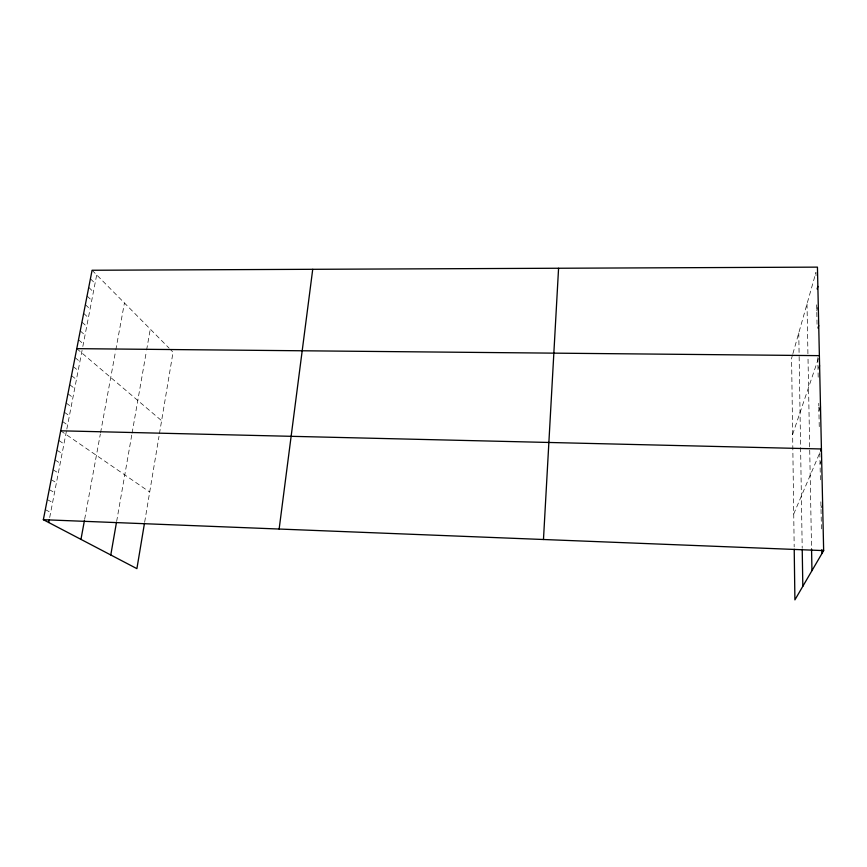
<?xml version="1.0" encoding="UTF-8"?>
<svg xmlns="http://www.w3.org/2000/svg" width="867" height="867" viewBox="0 0 867 867"><rect width="100%" height="100%" fill="white"/><g stroke="black" fill="none" stroke-linecap="round" stroke-linejoin="round"><path stroke-width="0.65" stroke-dasharray="4.33 3.25" d="M144.681 522.053L159.008 436.307M159.441 433.695L173.053 352.165L170.712 349.791M116.633 521.5L131.871 434.345M132.077 433.164L146.176 352.576M146.631 349.954L150.273 329.124M84.673 519.192L100.344 434.02M100.572 432.774L115.365 352.295M115.81 349.91L124.436 302.984M49.69 517.512L66.586 430.357M66.835 429.035L82.593 347.721M82.831 346.453L96.692 274.915M792.568 354.809L791.593 358.266L794.183 546.904M792.904 353.638L815.945 272.411L816.075 278.372M816.768 310.874L817.917 307.146M792.633 434.4L818.99 356.781M818.914 411.023L819.705 408.942M793.728 513.99L820.615 450.873M820.041 463.682L821.667 459.987M820.995 508.019L822.642 504.724M45.322 509.601L50.665 512.495M47.284 499.565L52.594 502.535M49.235 489.573L54.513 492.629M51.175 479.646L56.42 482.778M53.104 469.773L58.327 472.981M55.022 459.954L60.213 463.238M56.929 450.19L62.088 453.539M58.826 440.469L63.952 443.904M60.723 430.812L149.698 492.033M62.543 421.492L67.604 425.068M64.353 412.215L69.393 415.857M66.152 402.992L71.159 406.699M67.951 393.813L72.926 397.595M69.728 384.688L74.681 388.535M71.506 375.606L76.426 379.518M73.272 366.578L78.171 370.556M75.028 357.583L79.894 361.637M76.773 348.653L161.609 420.701M78.507 339.756L83.319 343.928M80.241 330.912L85.02 335.15M81.953 322.112L86.722 326.415M83.666 313.355L88.401 317.723M85.367 304.653L90.081 309.075M87.058 295.983L91.75 300.47M88.748 287.367L93.408 291.908M90.428 278.784L95.056 283.39M92.086 270.255L169.141 348.198M816.638 304.816L817.115 326.761M817.776 357.724L818.231 379.096M818.751 403.307L818.806 405.886M818.838 407.165L819.304 429.165M819.814 452.769L820.41 480.795M820.865 501.809L821.472 530.615M807.004 303.938L807.979 356.543M808.033 359.209L811.555 549.039M798.767 332.961L799.125 355.34M799.146 356.597L802.203 548.161"/><path stroke-width="1.3" d="M543.468 539.512L558.576 268.25M279.141 529.043L312.727 269.312M144.475 523.256L136.899 568.644L43.35 519.701L92.086 270.255L817.44 267.134L823.65 550.599L794.909 599.866L794.215 549.277M110.781 554.978L116.406 522.779M80.967 539.382L84.457 520.373M48.725 522.519L49.213 520.016M817.115 288.971L817.863 286.413M817.96 328.029L818.73 325.624M818.827 368.009L819.608 365.766M819.705 408.942L820.507 406.872M820.615 450.873L821.428 448.976L60.723 430.812M76.773 348.653L819.38 355.643M43.35 519.701L823.65 550.599M821.883 549.667L821.97 553.493M811.555 549.039L811.956 570.659M802.224 549.418L802.82 586.309"/></g></svg>
